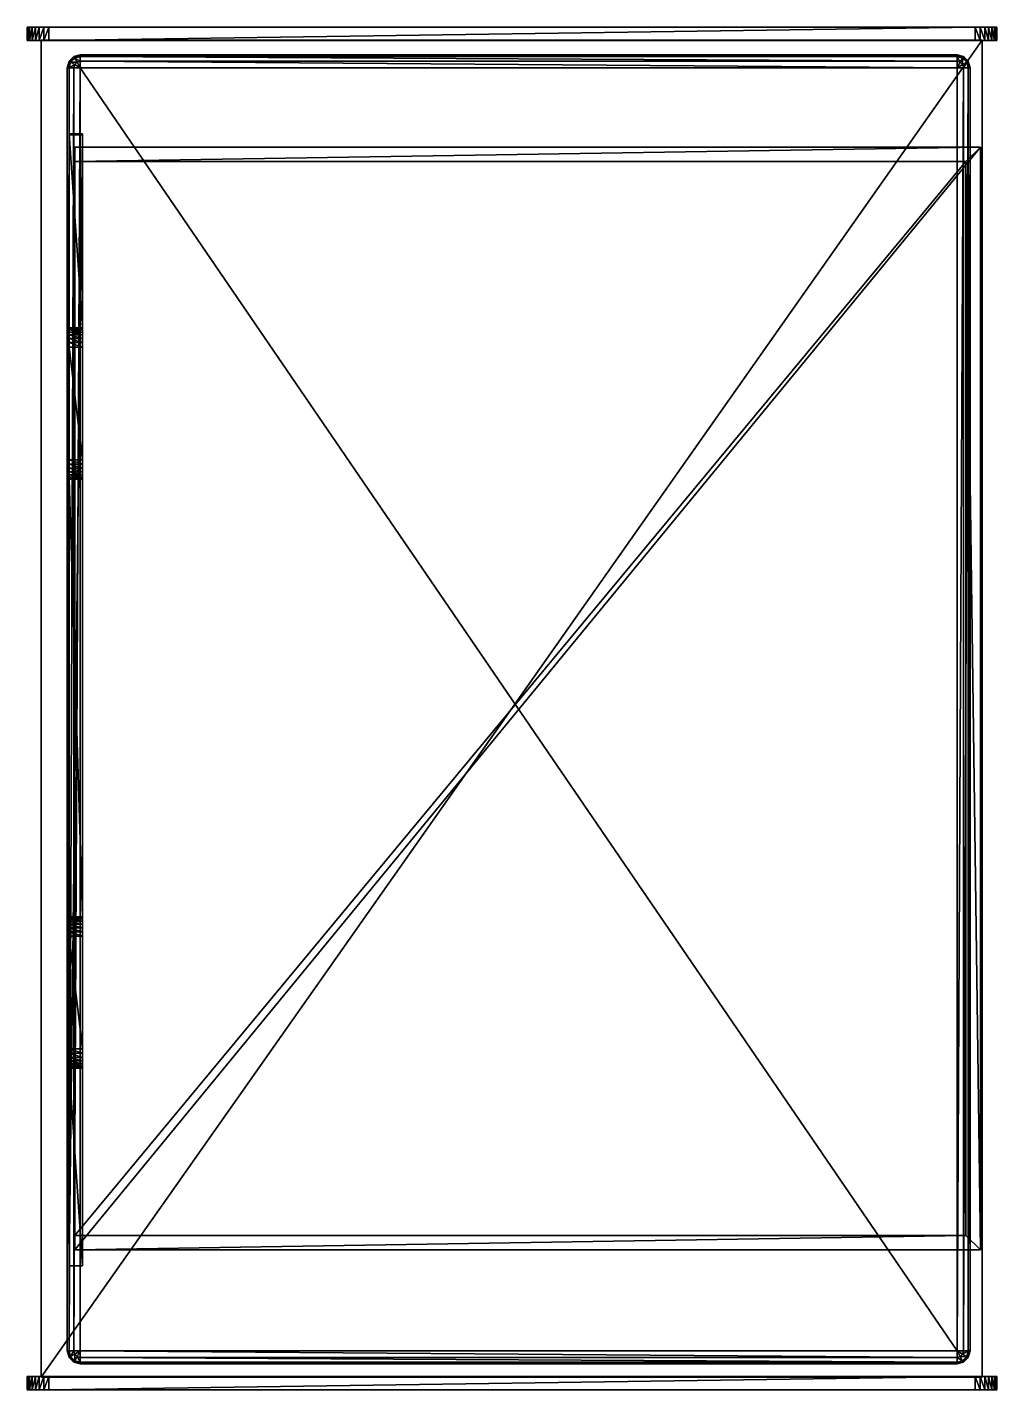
# Model space of a CAD drawing. Header units: centimetres. Extents: x -724 to 724, y -1016 to 1016.
import ezdxf

# ---------------------------------------------------------------- set-up
doc = ezdxf.new("R2010")
doc.units = ezdxf.units.CM
for name, color, linetype, true_color in [('beige', 7, 'Continuous', 0xb01a1a), ('fabric', 7, 'Continuous', 0xb11c95), ('grey', 7, 'Continuous', 0xb01a1a)]:
    doc.layers.add(name, color=color, linetype=linetype, true_color=true_color)

msp = doc.modelspace()

# ---------------------------------------------------------------- meshes
at = {"layer": 'beige', "color": 116, "true_color": 0x06873a}
mesh = msp.add_polyface(dxfattribs=at)
corners = [(-691.3, -996.4, 83.2), (-698.7, -996.4, 82.4), (-705.5, -996.4, 80), (-711.4, -996.4, 76.1), (-716.4, -996.4, 71.1), (-720.3, -996.4, 65.2), (-722.7, -996.4, 58.4), (-723.5, -996.4, 51), (-691.3, -1016.4, 83.2), (-698.7, -1016.4, 82.4), (-705.5, -1016.4, 80), (-711.4, -1016.4, 76.1), (-716.4, -1016.4, 71.1), (-720.3, -1016.4, 65.2), (-722.7, -1016.4, 58.4), (-723.5, -1016.4, 51), (691.3, -996.4, 83.2), (698.7, -996.4, 82.4), (698.7, -1016.4, 82.4), (691.3, -1016.4, 83.2), (705.5, -996.4, 80), (705.5, -1016.4, 80), (711.4, -996.4, 76.1), (711.4, -1016.4, 76.1), (716.4, -996.4, 71.1), (716.4, -1016.4, 71.1), (720.3, -996.4, 65.2), (720.3, -1016.4, 65.2), (722.7, -996.4, 58.4), (722.7, -1016.4, 58.4), (723.5, -996.4, 51), (723.5, -1016.4, 51), (-723.5, -996.4, -490.1), (-723.5, -1016.4, -490.1), (723.5, -996.4, -490.1), (723.5, -1016.4, -490.1), (-691.3, 1016.4, 490.3), (-698.7, 1016.4, 489.4), (-705.5, 1016.4, 487), (-711.4, 1016.4, 483.2), (-716.4, 1016.4, 478.2), (-720.3, 1016.4, 472.2), (-722.7, 1016.4, 465.4), (-723.5, 1016.4, 458), (-691.3, 996.4, 490.3), (-698.7, 996.4, 489.4), (-705.5, 996.4, 487), (-711.4, 996.4, 483.2), (-716.4, 996.4, 478.2), (-720.3, 996.4, 472.2), (-722.7, 996.4, 465.4), (-723.5, 996.4, 458), (691.3, 1016.4, 490.3), (698.7, 1016.4, 489.4), (698.7, 996.4, 489.4), (691.3, 996.4, 490.3), (705.5, 1016.4, 487), (705.5, 996.4, 487), (711.4, 1016.4, 483.2), (711.4, 996.4, 483.2), (716.4, 1016.4, 478.2), (716.4, 996.4, 478.2), (720.3, 1016.4, 472.2), (720.3, 996.4, 472.2), (722.7, 1016.4, 465.4), (722.7, 996.4, 465.4), (723.5, 1016.4, 458), (723.5, 996.4, 458), (-723.5, 1016.4, -490.1), (-723.5, 996.4, -490.1), (723.5, 1016.4, -490.1), (723.5, 996.4, -490.1)]
mesh.append_faces([[corners[k] for k in face] for face in [(34, 7, 5), (5, 3, 1), (1, 16, 20), (5, 1, 20), (34, 5, 20), (34, 20, 24), (28, 34, 24), (21, 19, 9), (9, 11, 13), (21, 9, 13), (13, 15, 35), (21, 13, 35), (21, 35, 29), (25, 21, 29), (70, 43, 41), (41, 39, 37), (37, 52, 56), (41, 37, 56), (70, 41, 56), (70, 56, 60), (64, 70, 60), (57, 55, 45), (45, 47, 49), (57, 45, 49), (49, 51, 71), (57, 49, 71), (57, 71, 65), (61, 57, 65)]], dxfattribs={"vtx0": -1, "vtx1": -1, "vtx2": -1, "color": 116})
mesh.append_faces([[corners[k] for k in face] for face in [(26, 28, 24), (27, 25, 29), (62, 64, 60), (63, 61, 65)]], dxfattribs={"vtx1": -1, "color": 116})
mesh.append_faces([[corners[k] for k in face] for face in [(9, 8, 0), (0, 1, 9), (10, 9, 1), (1, 2, 10), (11, 10, 2), (2, 3, 11), (12, 11, 3), (3, 4, 12), (13, 12, 4), (4, 5, 13), (14, 13, 5), (5, 6, 14), (15, 14, 6), (6, 7, 15), (32, 33, 15), (15, 7, 32), (18, 17, 16), (16, 19, 18), (21, 20, 17), (17, 18, 21), (23, 22, 20), (20, 21, 23), (25, 24, 22), (22, 23, 25), (27, 26, 24), (24, 25, 27), (29, 28, 26), (26, 27, 29), (31, 30, 28), (28, 29, 31), (31, 35, 34), (34, 30, 31), (28, 30, 34), (34, 32, 7), (7, 6, 5), (5, 4, 3), (3, 2, 1), (1, 0, 16), (16, 17, 20), (20, 22, 24), (25, 23, 21), (21, 18, 19), (19, 8, 9), (9, 10, 11), (11, 12, 13), (13, 14, 15), (15, 33, 35), (35, 31, 29), (8, 19, 16), (16, 0, 8), (45, 44, 36), (36, 37, 45), (46, 45, 37), (37, 38, 46), (47, 46, 38), (38, 39, 47), (48, 47, 39), (39, 40, 48), (49, 48, 40), (40, 41, 49), (50, 49, 41), (41, 42, 50), (51, 50, 42), (42, 43, 51), (68, 69, 51), (51, 43, 68), (54, 53, 52), (52, 55, 54), (57, 56, 53), (53, 54, 57), (59, 58, 56), (56, 57, 59), (61, 60, 58), (58, 59, 61), (63, 62, 60), (60, 61, 63), (65, 64, 62), (62, 63, 65), (67, 66, 64), (64, 65, 67), (67, 71, 70), (70, 66, 67), (64, 66, 70), (70, 68, 43), (43, 42, 41), (41, 40, 39), (39, 38, 37), (37, 36, 52), (52, 53, 56), (56, 58, 60), (61, 59, 57), (57, 54, 55), (55, 44, 45), (45, 46, 47), (47, 48, 49), (49, 50, 51), (51, 69, 71), (71, 67, 65), (44, 55, 52), (52, 36, 44)]], dxfattribs={"vtx2": -1, "color": 116})
at = {"layer": 'fabric', "color": 116, "true_color": 0x06873a}
mesh = msp.add_polyface(dxfattribs=at)
corners = [(-644.3, 955.8, 59.8), (664.2, 955.8, 59.8), (-644.3, -958.4, 59.8), (664.2, -958.4, 59.8), (-644.3, 965.6, 57.2), (-649.2, 964.3, 57.2), (-652.7, 960.7, 57.2), (-654, 955.8, 57.2), (-654, -958.4, 57.2), (-652.7, -963.2, 57.2), (-649.2, -966.8, 57.2), (-644.3, -968.1, 57.2), (664.2, -968.1, 57.2), (669.1, -966.8, 57.2), (672.6, -963.2, 57.2), (673.9, -958.4, 57.2), (673.9, 955.8, 57.2), (672.6, 960.7, 57.2), (669.1, 964.3, 57.2), (664.2, 965.6, 57.2), (-644.3, 972.7, 50), (-652.7, 970.4, 50), (-658.9, 964.3, 50), (-661.2, 955.8, 50), (-661.2, -958.4, 50), (-658.9, -966.8, 50), (-652.7, -973, 50), (-644.3, -975.3, 50), (664.2, -975.3, 50), (672.6, -973, 50), (678.8, -966.8, 50), (681.1, -958.4, 50), (681.1, 955.8, 50), (678.8, 964.3, 50), (672.6, 970.4, 50), (664.2, 972.7, 50), (-644.3, 975.3, 40.3), (-654, 972.7, 40.3), (-661.2, 965.6, 40.3), (-663.8, 955.8, 40.3), (-663.8, -958.4, 40.3), (-661.2, -968.1, 40.3), (-654, -975.3, 40.3), (-644.3, -977.9, 40.3), (664.2, -977.9, 40.3), (673.9, -975.3, 40.3), (681.1, -968.1, 40.3), (683.7, -958.4, 40.3), (683.7, 955.8, 40.3), (681.1, 965.6, 40.3), (673.9, 972.7, 40.3), (664.2, 975.3, 40.3), (-644.3, 975.3, -17.5), (-654, 972.7, -17.5), (-661.2, 965.6, -17.5), (-663.8, 955.8, -17.5), (-663.8, -958.4, -17.5), (-661.2, -968.1, -17.5), (-654, -975.3, -17.5), (-644.3, -977.9, -17.5), (664.2, -977.9, -17.5), (673.9, -975.3, -17.5), (681.1, -968.1, -17.5), (683.7, -958.4, -17.5), (683.7, 955.8, -17.5), (681.1, 965.6, -17.5), (673.9, 972.7, -17.5), (664.2, 975.3, -17.5)]
mesh.append_faces([[corners[k] for k in face] for face in [(0, 4, 5), (0, 5, 6), (0, 6, 7), (2, 8, 9), (2, 9, 10), (2, 10, 11), (3, 12, 13), (3, 13, 14), (3, 14, 15), (1, 16, 17), (1, 17, 18), (1, 18, 19)]], dxfattribs={"color": 116})
mesh.append_faces([[corners[k] for k in face] for face in [(3, 1, 0), (0, 2, 3), (8, 2, 0), (0, 7, 8), (12, 3, 2), (2, 11, 12), (16, 1, 3), (3, 15, 16), (4, 0, 1), (1, 19, 4), (21, 5, 4), (4, 20, 21), (22, 6, 5), (5, 21, 22), (23, 7, 6), (6, 22, 23), (24, 8, 7), (7, 23, 24), (25, 9, 8), (8, 24, 25), (26, 10, 9), (9, 25, 26), (27, 11, 10), (10, 26, 27), (28, 12, 11), (11, 27, 28), (29, 13, 12), (12, 28, 29), (30, 14, 13), (13, 29, 30), (31, 15, 14), (14, 30, 31), (32, 16, 15), (15, 31, 32), (33, 17, 16), (16, 32, 33), (34, 18, 17), (17, 33, 34), (35, 19, 18), (18, 34, 35), (20, 4, 19), (19, 35, 20), (37, 21, 20), (20, 36, 37), (38, 22, 21), (21, 37, 38), (39, 23, 22), (22, 38, 39), (40, 24, 23), (23, 39, 40), (41, 25, 24), (24, 40, 41), (42, 26, 25), (25, 41, 42), (43, 27, 26), (26, 42, 43), (44, 28, 27), (27, 43, 44), (45, 29, 28), (28, 44, 45), (46, 30, 29), (29, 45, 46), (47, 31, 30), (30, 46, 47), (48, 32, 31), (31, 47, 48), (49, 33, 32), (32, 48, 49), (50, 34, 33), (33, 49, 50), (51, 35, 34), (34, 50, 51), (36, 20, 35), (35, 51, 36), (53, 37, 36), (36, 52, 53), (54, 38, 37), (37, 53, 54), (55, 39, 38), (38, 54, 55), (56, 40, 39), (39, 55, 56), (57, 41, 40), (40, 56, 57), (58, 42, 41), (41, 57, 58), (59, 43, 42), (42, 58, 59), (60, 44, 43), (43, 59, 60), (61, 45, 44), (44, 60, 61), (62, 46, 45), (45, 61, 62), (63, 47, 46), (46, 62, 63), (64, 48, 47), (47, 63, 64), (65, 49, 48), (48, 64, 65), (66, 50, 49), (49, 65, 66), (67, 51, 50), (50, 66, 67), (52, 36, 51), (51, 67, 52)]], dxfattribs={"vtx2": -1, "color": 116})
at = {"layer": 'grey', "color": 116, "true_color": 0x06873a}
mesh = msp.add_polyface(dxfattribs=at)
corners = [(-652.7, -807.8, -484.3), (699.1, -807.8, -484.3), (-652.7, 837.7, -484.3), (699.1, 837.7, -484.3), (-652.7, -807.8, -302.4), (699.1, -807.8, -302.4), (-652.7, 837.7, -302.4), (699.1, 837.7, -302.4), (-652.7, -786.3, -462.8), (677.6, -786.3, -462.8), (-652.7, 816.2, -462.8), (677.6, 816.2, -462.8), (-652.7, -786.3, -302.4), (677.6, -786.3, -302.4), (-652.7, 816.2, -302.4), (677.6, 816.2, -302.4), (-641.2, 342.4, -321), (-641.2, 343.2, -327.6), (-641.2, 345.3, -333.6), (-641.2, 348.7, -338.9), (-641.2, 353.2, -343.4), (-641.2, 358.5, -346.8), (-641.2, 364.5, -348.9), (-641.2, 371.1, -349.7), (-641.2, 539.3, -349.7), (-641.2, 545.9, -348.9), (-641.2, 551.9, -346.8), (-641.2, 557.3, -343.4), (-641.2, 561.7, -338.9), (-641.2, 565.1, -333.6), (-641.2, 567.3, -327.6), (-641.2, 568, -321), (-641.2, 568, -280.4), (-641.2, 857.2, -280), (-641.2, 855.9, -490.3), (-641.2, -831.5, -490.3), (-641.2, -831.5, -281), (-641.2, -536.3, -279.7), (-641.2, -536.5, -321), (-641.2, -535.8, -327.6), (-641.2, -533.6, -333.6), (-641.2, -530.2, -338.9), (-641.2, -525.8, -343.4), (-641.2, -520.5, -346.8), (-641.2, -514.4, -348.9), (-641.2, -507.8, -349.7), (-641.2, -339.6, -349.7), (-641.2, -333, -348.9), (-641.2, -327, -346.8), (-641.2, -321.7, -343.4), (-641.2, -317.2, -338.9), (-641.2, -313.8, -333.6), (-641.2, -311.7, -327.6), (-641.2, -310.9, -321), (-641.2, -310.9, -280.4), (-641.2, 342.3, -281.1), (-661.2, 342.4, -321), (-661.2, 343.2, -327.6), (-661.2, 345.3, -333.6), (-661.2, 348.7, -338.9), (-661.2, 353.2, -343.4), (-661.2, 358.5, -346.8), (-661.2, 364.5, -348.9), (-661.2, 371.1, -349.7), (-661.2, 539.3, -349.7), (-661.2, 545.9, -348.9), (-661.2, 551.9, -346.8), (-661.2, 557.3, -343.4), (-661.2, 561.7, -338.9), (-661.2, 565.1, -333.6), (-661.2, 567.3, -327.6), (-661.2, 568, -321), (-661.2, 568, -280.4), (-661.2, 857.2, -280), (-661.2, 855.9, -490.3), (-661.2, -831.5, -490.3), (-661.2, -831.5, -281), (-661.2, -536.3, -279.7), (-661.2, -536.5, -321), (-661.2, -535.8, -327.6), (-661.2, -533.6, -333.6), (-661.2, -530.2, -338.9), (-661.2, -525.8, -343.4), (-661.2, -520.5, -346.8), (-661.2, -514.4, -348.9), (-661.2, -507.8, -349.7), (-661.2, -339.6, -349.7), (-661.2, -333, -348.9), (-661.2, -327, -346.8), (-661.2, -321.7, -343.4), (-661.2, -317.2, -338.9), (-661.2, -313.8, -333.6), (-661.2, -311.7, -327.6), (-661.2, -310.9, -321), (-661.2, -310.9, -280.4), (-661.2, 342.3, -281.1), (-702.8, -997.7, -245.2), (701.6, -997.7, -245.2), (-702.8, 997.1, -245.2), (701.6, 997.1, -245.2), (-702.8, -997.7, 33.4), (701.6, -997.7, 33.4), (-702.8, 997.1, 33.4), (701.6, 997.1, 33.4)]
mesh.append_faces([[corners[k] for k in face] for face in [(36, 38, 37)]], dxfattribs={"vtx0": -1, "color": 116})
mesh.append_faces([[corners[k] for k in face] for face in [(76, 78, 75)]], dxfattribs={"vtx0": -1, "vtx1": -1, "color": 116})
mesh.append_faces([[corners[k] for k in face] for face in [(35, 21, 46), (86, 61, 75)]], dxfattribs={"vtx0": -1, "vtx1": -1, "vtx2": -1, "color": 116})
mesh.append_faces([[corners[k] for k in face] for face in [(34, 32, 31), (34, 31, 30), (34, 30, 29), (34, 29, 28), (34, 28, 27), (34, 27, 26), (34, 26, 25), (34, 25, 24), (35, 24, 23), (35, 23, 22), (35, 22, 21), (16, 53, 52), (18, 52, 51), (18, 51, 50), (19, 50, 49), (20, 49, 48), (21, 48, 47), (21, 47, 46), (35, 46, 45), (35, 45, 44), (35, 44, 43), (35, 43, 42), (35, 42, 41), (35, 41, 40), (35, 40, 39), (35, 39, 38), (93, 95, 56), (92, 56, 57), (92, 57, 58), (90, 58, 59), (89, 59, 60), (88, 60, 61), (64, 74, 75)]], dxfattribs={"vtx0": -1, "vtx2": -1, "color": 116})
mesh.append_faces([[corners[k] for k in face] for face in [(35, 34, 24), (16, 55, 53), (17, 16, 52), (18, 17, 52), (19, 18, 50), (20, 19, 49), (21, 20, 48), (36, 35, 38), (92, 93, 56), (91, 92, 58), (90, 91, 58), (89, 90, 59), (88, 89, 60), (87, 88, 61), (86, 87, 61), (71, 72, 74), (70, 71, 74), (69, 70, 74), (68, 69, 74), (67, 68, 74), (66, 67, 74), (65, 66, 74), (64, 65, 74), (63, 64, 75), (62, 63, 75), (61, 62, 75), (85, 86, 75), (84, 85, 75), (83, 84, 75), (82, 83, 75), (81, 82, 75), (80, 81, 75), (79, 80, 75), (78, 79, 75)]], dxfattribs={"vtx1": -1, "vtx2": -1, "color": 116})
mesh.append_faces([[corners[k] for k in face] for face in [(3, 1, 0), (0, 2, 3), (5, 4, 0), (0, 1, 5), (7, 5, 1), (1, 3, 7), (6, 7, 3), (3, 2, 6), (8, 9, 11), (11, 10, 8), (8, 12, 13), (13, 9, 8), (9, 13, 15), (15, 11, 9), (11, 15, 14), (14, 10, 11), (8, 10, 2), (2, 0, 8), (13, 12, 4), (4, 5, 13), (12, 8, 0), (0, 4, 12), (15, 13, 5), (5, 7, 15), (10, 14, 6), (6, 2, 10), (14, 15, 7), (7, 6, 14), (57, 56, 16), (16, 17, 57), (58, 57, 17), (17, 18, 58), (59, 58, 18), (18, 19, 59), (60, 59, 19), (19, 20, 60), (61, 60, 20), (20, 21, 61), (62, 61, 21), (21, 22, 62), (63, 62, 22), (22, 23, 63), (64, 63, 23), (23, 24, 64), (65, 64, 24), (24, 25, 65), (66, 65, 25), (25, 26, 66), (67, 66, 26), (26, 27, 67), (68, 67, 27), (27, 28, 68), (69, 68, 28), (28, 29, 69), (70, 69, 29), (29, 30, 70), (71, 70, 30), (30, 31, 71), (72, 71, 31), (31, 32, 72), (73, 72, 32), (32, 33, 73), (74, 73, 33), (33, 34, 74), (75, 74, 34), (34, 35, 75), (76, 75, 35), (35, 36, 76), (77, 76, 36), (36, 37, 77), (78, 77, 37), (37, 38, 78), (79, 78, 38), (38, 39, 79), (80, 79, 39), (39, 40, 80), (81, 80, 40), (40, 41, 81), (82, 81, 41), (41, 42, 82), (83, 82, 42), (42, 43, 83), (84, 83, 43), (43, 44, 84), (85, 84, 44), (44, 45, 85), (86, 85, 45), (45, 46, 86), (87, 86, 46), (46, 47, 87), (88, 87, 47), (47, 48, 88), (89, 88, 48), (48, 49, 89), (90, 89, 49), (49, 50, 90), (91, 90, 50), (50, 51, 91), (92, 91, 51), (51, 52, 92), (93, 92, 52), (52, 53, 93), (94, 93, 53), (53, 54, 94), (95, 94, 54), (54, 55, 95), (56, 95, 55), (55, 16, 56), (34, 33, 32), (55, 54, 53), (76, 77, 78), (93, 94, 95), (72, 73, 74), (96, 98, 99), (99, 97, 96), (100, 101, 103), (103, 102, 100), (96, 97, 101), (101, 100, 96), (97, 99, 103), (103, 101, 97), (99, 98, 102), (102, 103, 99), (98, 96, 100), (100, 102, 98)]], dxfattribs={"vtx2": -1, "color": 116})

doc.saveas('drawing.dxf')
